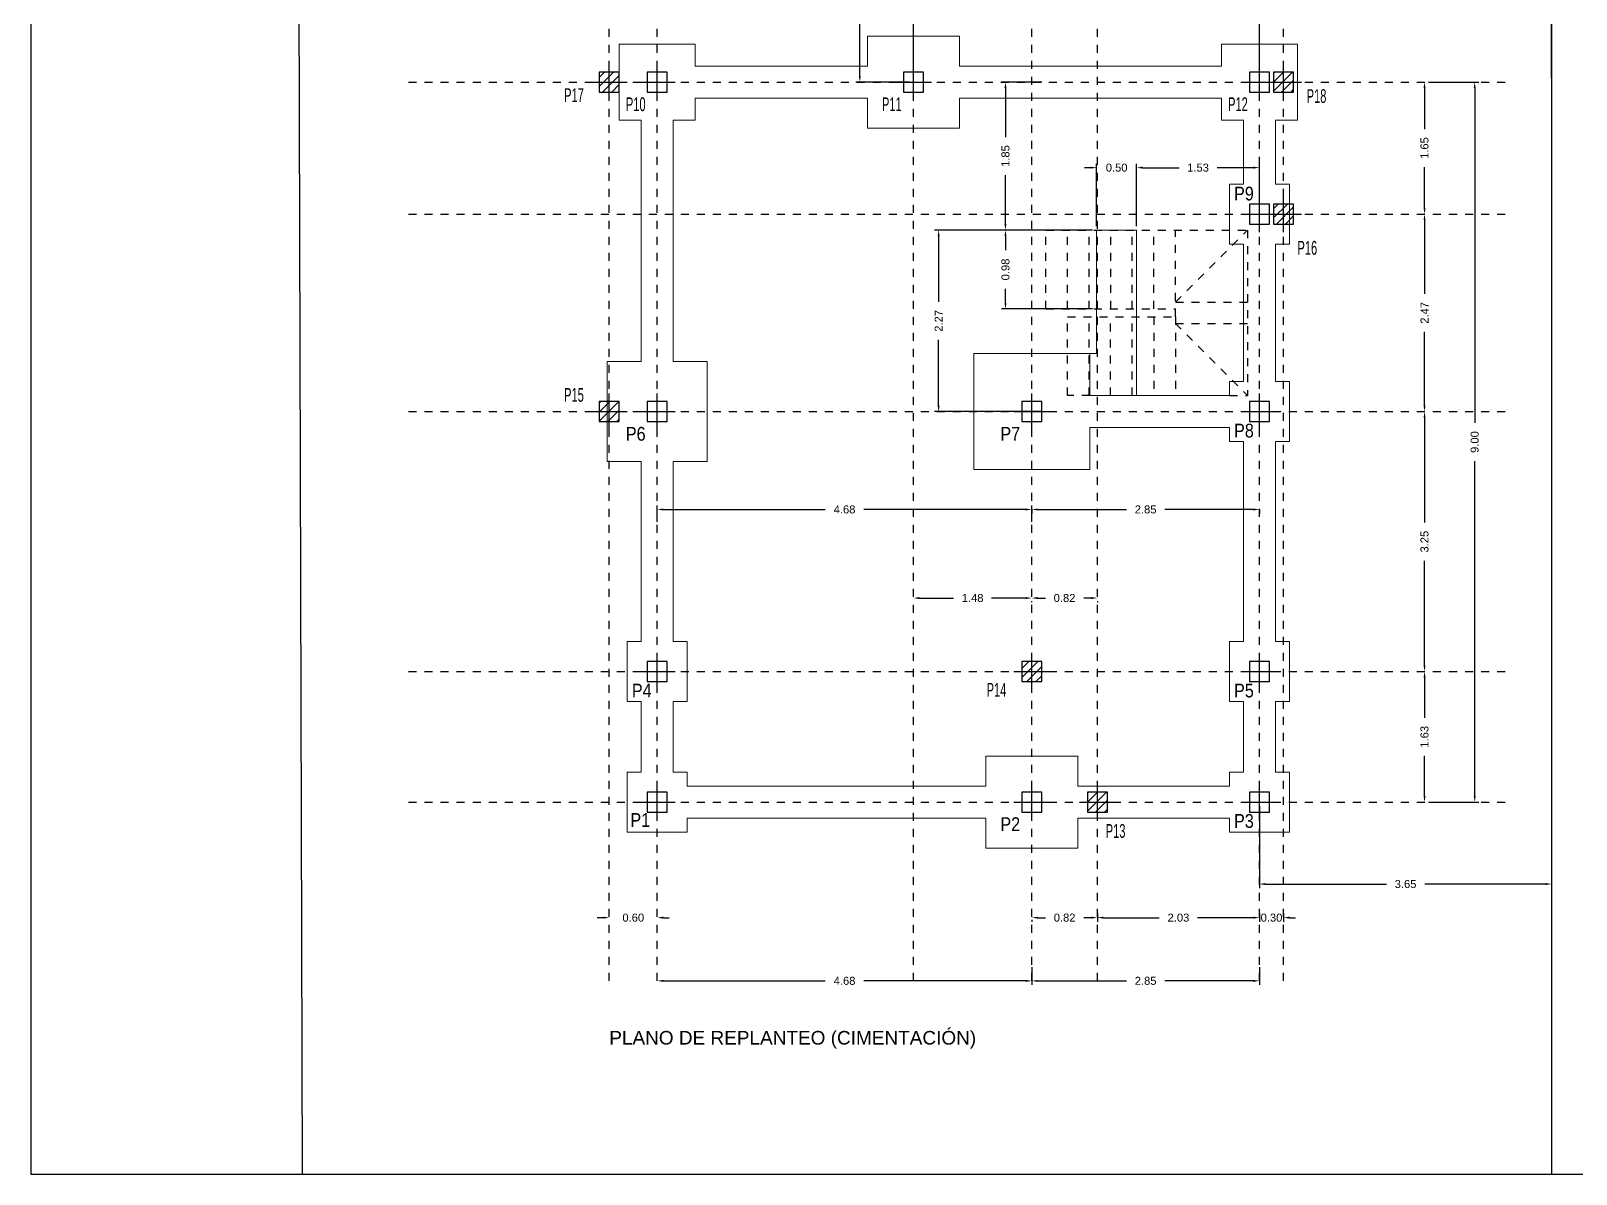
# Model space of a CAD drawing. Extents: x 2455 to 9764, y -806 to 181.
# Drawn here: x 4747.09 to 4766.4, y -500.15 to -485.86 of the extents above; entities that cross this region are included whole.
import ezdxf
from ezdxf.enums import TextEntityAlignment as Align

# ---------------------------------------------------------------- set-up
doc = ezdxf.new("R2010")
doc.units = 0
doc.header["$LTSCALE"] = 0.2
doc.header["$MEASUREMENT"] = 0
for name, pattern in [('CONTINUA', [0]), ('RAYITAS', [0.375, 0.25, -0.125]), ('TRAZO_Y_PUNTO', [1, 0.5, -0.25, 0, -0.25])]:
    doc.linetypes.add(name, pattern=pattern)
for name, color, linetype in [('01_borde', 4, 'CONTINUOUS'), ('01_cotas', 4, 'CONTINUOUS'), ('01_ejes', 10, 'CONTINUOUS'), ('01_textos', 7, 'CONTINUOUS'), ('02_ejes', 38, 'RAYITAS'), ('PILAR_EJES', 1, 'CONTINUOUS'), ('PILAR_HORMIGON', 2, 'CONTINUOUS'), ('PILAR_HORMIGON_APEADO', 4, 'CONTINUOUS'), ('PILAR_RAYA', 4, 'CONTINUOUS')]:
    doc.layers.add(name, color=color, linetype=linetype)
doc.layers.add('01_cartela', color=6, linetype='CONTINUOUS', plot=False)
doc.layers.add('VIG_CARAS', color=5, linetype='CONTINUOUS', lineweight=9)
doc.layers.add('ZAP_CONTORNO', color=6, linetype='CONTINUOUS', lineweight=9)
doc.styles.add('Estilo1', font='swissel.ttf')
doc.styles.add('NIEVES2', font='sanss___.ttf')
doc.styles.add('ROMANS', font='romans')
doc.dimstyles.new('DECIMAL-50', dxfattribs={"dimtxt": 0.08, "dimasz": 0.15, "dimexe": 0.05, "dimexo": 0.05, "dimgap": 0.09, "dimtad": 0, "dimzin": 0, "dimdsep": 46, "dimtxsty": 'ROMANS', "dimblk": 'DOTSMALL', "dimcen": 0.09, "dimclrt": 7, "dimadec": 0, "dimazin": 0, "dimtfac": 1.38, "dimtix": 1, "dimtofl": 0, "dimtmove": 2, "dimatfit": 3, "dimldrblk": 'OBLIQUE', "dimfxl": 1, "dimtolj": 1, "dimtzin": 0, "dimarcsym": 0})

# ---------------------------------------------------------------- blocks, each defined once
blk = doc.blocks.new('Ejes del pilar')
at = {"layer": 'PILAR_EJES'}
for p, q in [((0, -0.5), (0, 0.5)), ((-0.5, 0), (0.5, 0))]:
    blk.add_line(p, q, dxfattribs=at)
blk = doc.blocks.new('*D558')
at = {"layer": '01_cotas', "color": 0, "linetype": 'CONTINUA', "lineweight": -2, "transparency": 16777216}
for p, q in [((4758.064, -480.64), (4757.394, -480.64)), ((4758.064, -486.496), (4757.394, -486.496))]:
    blk.add_line(p, q, dxfattribs=at)
at = {"layer": '01_cotas', "color": 0, "lineweight": -2, "transparency": 16777216}
for p, q in [((4757.444, -480.715), (4757.444, -483.327)), ((4757.444, -486.421), (4757.444, -483.809))]:
    blk.add_line(p, q, dxfattribs=at)
at = {"layer": '01_cotas', "color": 0, "transparency": 16777216}
for points in [[(4757.432, -480.715), (4757.457, -480.715), (4757.444, -480.64)], [(4757.432, -486.421), (4757.457, -486.421), (4757.444, -486.496)]]:
    blk.add_solid(points, dxfattribs=at)
at = {"layer": '01_cotas', "color": 7, "transparency": 16777216, "insert": (4757.444, -483.568), "char_height": 0.1, "attachment_point": 5, "rotation": 90, "style": 'Estilo1'}
blk.add_mtext('\\A1;5.86', dxfattribs=at)
blk = doc.blocks.new('*D560')
at = {"layer": '01_cotas', "color": 0, "linetype": 'CONTINUA', "lineweight": -2, "transparency": 16777216}
for p, q in [((4762.439, -486.446), (4762.439, -483.485)), ((4766.089, -486.446), (4766.089, -483.485))]:
    blk.add_line(p, q, dxfattribs=at)
at = {"layer": '01_cotas', "color": 0, "lineweight": -2, "transparency": 16777216}
for p, q in [((4762.514, -483.535), (4764.024, -483.535)), ((4766.014, -483.535), (4764.504, -483.535))]:
    blk.add_line(p, q, dxfattribs=at)
at = {"layer": '01_cotas', "color": 0, "transparency": 16777216}
for points in [[(4762.514, -483.522), (4762.514, -483.547), (4762.439, -483.535)], [(4766.014, -483.522), (4766.014, -483.547), (4766.089, -483.535)]]:
    blk.add_solid(points, dxfattribs=at)
at = {"layer": '01_cotas', "color": 7, "transparency": 16777216, "insert": (4764.264, -483.535), "char_height": 0.1, "attachment_point": 5, "style": 'Estilo1'}
blk.add_mtext('\\A1;3.65', dxfattribs=at)
blk = doc.blocks.new('*D561')
at = {"layer": '01_cotas', "color": 0, "linetype": 'CONTINUA', "lineweight": -2, "transparency": 16777216}
for p, q in [((4762.439, -495.546), (4762.439, -496.572)), ((4766.089, -495.546), (4766.089, -496.572))]:
    blk.add_line(p, q, dxfattribs=at)
at = {"layer": '01_cotas', "color": 0, "lineweight": -2, "transparency": 16777216}
for p, q in [((4762.514, -496.522), (4764.024, -496.522)), ((4766.014, -496.522), (4764.504, -496.522))]:
    blk.add_line(p, q, dxfattribs=at)
at = {"layer": '01_cotas', "color": 0, "transparency": 16777216}
for points in [[(4762.514, -496.509), (4762.514, -496.534), (4762.439, -496.522)], [(4766.014, -496.509), (4766.014, -496.534), (4766.089, -496.522)]]:
    blk.add_solid(points, dxfattribs=at)
at = {"layer": '01_cotas', "color": 7, "transparency": 16777216, "insert": (4764.264, -496.522), "char_height": 0.1, "attachment_point": 5, "style": 'Estilo1'}
blk.add_mtext('\\A1;3.65', dxfattribs=at)
blk = doc.blocks.new('*D563')
at = {"layer": '01_cotas', "color": 0, "lineweight": -2, "transparency": 16777216}
for start, end in [(188.1647, 203.3777), (246.749, 261.962)]:
    blk.add_arc((4766.089, -480.622), 0.535, start, end, dxfattribs=at)
at = {"layer": '01_cotas', "color": 0, "transparency": 16777216}
for points in [[(4765.547, -480.699), (4765.572, -480.697), (4765.554, -480.623)], [(4766.015, -481.139), (4766.013, -481.164), (4766.089, -481.157)]]:
    blk.add_solid(points, dxfattribs=at)
at = {"layer": '01_cotas', "color": 7, "transparency": 16777216, "insert": (4765.711, -481.001), "char_height": 0.1, "attachment_point": 5, "rotation": 315.0634, "style": 'Estilo1'}
blk.add_mtext('\\A1;90°', dxfattribs=at)
blk = doc.blocks.new('1293663343-RAYADO P13')
at = {"layer": 'PILAR_RAYA'}
for p, q in [((-0.00125, -0.00114), (0.00114, 0.00125)), ((-0.00125, 0.00112), (-0.00112, 0.00125)), ((-0.00125, -0.00001), (0.00001, 0.00125)), ((-0.00023, -0.00125), (0.00125, 0.00023)), ((0.0009, -0.00125), (0.00125, -0.0009))]:
    blk.add_line(p, q, dxfattribs=at)
blk = doc.blocks.new('1293663343-RAYADO P14')
at = {"layer": 'PILAR_RAYA'}
for p, q in [((-0.00125, -0.00075), (0.00075, 0.00125)), ((-0.00125, 0.00038), (-0.00038, 0.00125)), ((-0.00062, -0.00125), (0.00125, 0.00062)), ((0.00051, -0.00125), (0.00125, -0.00051))]:
    blk.add_line(p, q, dxfattribs=at)
blk = doc.blocks.new('1293663343-RAYADO P15')
at = {"layer": 'PILAR_RAYA'}
for p, q in [((-0.00125, -0.0012), (0.0012, 0.00125)), ((-0.00125, 0.00107), (-0.00107, 0.00125)), ((-0.00125, -0.00007), (0.00007, 0.00125)), ((-0.00017, -0.00125), (0.00125, 0.00017)), ((0.00096, -0.00125), (0.00125, -0.00096))]:
    blk.add_line(p, q, dxfattribs=at)
blk = doc.blocks.new('1293663343-RAYADO P16')
at = {"layer": 'PILAR_RAYA'}
for p, q in [((-0.00125, -0.00048), (0.00048, 0.00125)), ((-0.00125, 0.00065), (-0.00065, 0.00125)), ((-0.00089, -0.00125), (0.00125, 0.00089)), ((0.00024, -0.00125), (0.00125, -0.00024))]:
    blk.add_line(p, q, dxfattribs=at)
blk = doc.blocks.new('1293663343-RAYADO P17')
at = {"layer": 'PILAR_RAYA'}
for p, q in [((-0.00125, -0.00054), (0.00054, 0.00125)), ((-0.00125, 0.00059), (-0.00059, 0.00125)), ((-0.00083, -0.00125), (0.00125, 0.00083)), ((0.0003, -0.00125), (0.00125, -0.0003))]:
    blk.add_line(p, q, dxfattribs=at)
blk = doc.blocks.new('1293663343-RAYADO P18')
at = {"layer": 'PILAR_RAYA'}
for p, q in [((-0.00125, -0.00114), (0.00114, 0.00125)), ((-0.00125, 0.00112), (-0.00112, 0.00125)), ((-0.00125, -0.00001), (0.00001, 0.00125)), ((-0.00023, -0.00125), (0.00125, 0.00023)), ((0.0009, -0.00125), (0.00125, -0.0009))]:
    blk.add_line(p, q, dxfattribs=at)
blk = doc.blocks.new('*D843')
at = {"layer": '01_cotas', "color": 0, "linetype": 'CONTINUA', "lineweight": -2, "transparency": 16777216}
for p, q in [((4754.914, -491.994), (4754.914, -491.789)), ((4759.594, -491.994), (4759.594, -491.789))]:
    blk.add_line(p, q, dxfattribs=at)
at = {"layer": '01_cotas', "color": 0, "lineweight": -2, "transparency": 16777216}
for p, q in [((4754.989, -491.839), (4757.013, -491.839)), ((4759.519, -491.839), (4757.495, -491.839))]:
    blk.add_line(p, q, dxfattribs=at)
at = {"layer": '01_cotas', "color": 0, "transparency": 16777216}
for points in [[(4754.989, -491.827), (4754.989, -491.852), (4754.914, -491.839)], [(4759.519, -491.827), (4759.519, -491.852), (4759.594, -491.839)]]:
    blk.add_solid(points, dxfattribs=at)
at = {"layer": '01_cotas', "color": 7, "transparency": 16777216, "insert": (4757.254, -491.839), "char_height": 0.1, "attachment_point": 5, "style": 'Estilo1'}
blk.add_mtext('\\A1;4.68', dxfattribs=at)
blk = doc.blocks.new('*D844')
at = {"layer": '01_cotas', "color": 0, "linetype": 'CONTINUA', "lineweight": -2, "transparency": 16777216}
for p, q in [((4759.594, -491.839), (4759.594, -491.889)), ((4762.439, -491.839), (4762.439, -491.889))]:
    blk.add_line(p, q, dxfattribs=at)
at = {"layer": '01_cotas', "color": 0, "lineweight": -2, "transparency": 16777216}
for p, q in [((4759.669, -491.839), (4760.776, -491.839)), ((4762.364, -491.839), (4761.256, -491.839))]:
    blk.add_line(p, q, dxfattribs=at)
at = {"layer": '01_cotas', "color": 0, "transparency": 16777216}
for points in [[(4759.669, -491.827), (4759.669, -491.852), (4759.594, -491.839)], [(4762.364, -491.827), (4762.364, -491.852), (4762.439, -491.839)]]:
    blk.add_solid(points, dxfattribs=at)
at = {"layer": '01_cotas', "color": 7, "transparency": 16777216, "insert": (4761.016, -491.839), "char_height": 0.1, "attachment_point": 5, "style": 'Estilo1'}
blk.add_mtext('\\A1;2.85', dxfattribs=at)
blk = doc.blocks.new('*D847')
at = {"layer": '01_cotas', "color": 0, "lineweight": -2, "transparency": 16777216}
for p, q in [((4754.989, -497.732), (4757.013, -497.732)), ((4759.519, -497.732), (4757.495, -497.732))]:
    blk.add_line(p, q, dxfattribs=at)
at = {"layer": '01_cotas', "color": 0, "transparency": 16777216}
for points in [[(4754.989, -497.72), (4754.989, -497.745), (4754.914, -497.732)], [(4759.519, -497.72), (4759.519, -497.745), (4759.594, -497.732)]]:
    blk.add_solid(points, dxfattribs=at)
at = {"layer": '01_cotas', "color": 7, "transparency": 16777216, "insert": (4757.254, -497.732), "char_height": 0.1, "attachment_point": 5, "style": 'Estilo1'}
blk.add_mtext('\\A1;4.68', dxfattribs=at)
blk = doc.blocks.new('*D848')
at = {"layer": '01_cotas', "color": 0, "linetype": 'CONTINUA', "lineweight": -2, "transparency": 16777216}
for p, q in [((4759.594, -497.56), (4759.594, -497.782)), ((4762.439, -497.56), (4762.439, -497.782))]:
    blk.add_line(p, q, dxfattribs=at)
at = {"layer": '01_cotas', "color": 0, "lineweight": -2, "transparency": 16777216}
for p, q in [((4759.669, -497.732), (4760.776, -497.732)), ((4762.364, -497.732), (4761.256, -497.732))]:
    blk.add_line(p, q, dxfattribs=at)
at = {"layer": '01_cotas', "color": 0, "transparency": 16777216}
for points in [[(4759.669, -497.72), (4759.669, -497.745), (4759.594, -497.732)], [(4762.364, -497.72), (4762.364, -497.745), (4762.439, -497.732)]]:
    blk.add_solid(points, dxfattribs=at)
at = {"layer": '01_cotas', "color": 7, "transparency": 16777216, "insert": (4761.016, -497.732), "char_height": 0.1, "attachment_point": 5, "style": 'Estilo1'}
blk.add_mtext('\\A1;2.85', dxfattribs=at)
blk = doc.blocks.new('*D849')
at = {"layer": '01_cotas', "color": 0, "lineweight": -2, "transparency": 16777216}
for p, q in [((4754.239, -496.942), (4754.164, -496.942)), ((4754.989, -496.942), (4755.064, -496.942))]:
    blk.add_line(p, q, dxfattribs=at)
at = {"layer": '01_cotas', "color": 0, "transparency": 16777216}
for points in [[(4754.239, -496.929), (4754.239, -496.954), (4754.314, -496.942)], [(4754.989, -496.929), (4754.989, -496.954), (4754.914, -496.942)]]:
    blk.add_solid(points, dxfattribs=at)
at = {"layer": '01_cotas', "color": 7, "transparency": 16777216, "insert": (4754.614, -496.942), "char_height": 0.1, "attachment_point": 5, "style": 'Estilo1'}
blk.add_mtext('\\A1;0.60', dxfattribs=at)
blk = doc.blocks.new('*D850')
at = {"layer": '01_cotas', "color": 0, "lineweight": -2, "transparency": 16777216}
for p, q in [((4764.501, -486.571), (4764.501, -487.085)), ((4764.501, -488.071), (4764.501, -487.558))]:
    blk.add_line(p, q, dxfattribs=at)
at = {"layer": '01_cotas', "color": 0, "transparency": 16777216}
for points in [[(4764.489, -486.571), (4764.514, -486.571), (4764.501, -486.496)], [(4764.489, -488.071), (4764.514, -488.071), (4764.501, -488.146)]]:
    blk.add_solid(points, dxfattribs=at)
at = {"layer": '01_cotas', "color": 7, "transparency": 16777216, "insert": (4764.501, -487.321), "char_height": 0.1, "attachment_point": 5, "rotation": 90, "style": 'Estilo1'}
blk.add_mtext('\\A1;1.65', dxfattribs=at)
blk = doc.blocks.new('*D851')
at = {"layer": '01_cotas', "color": 0, "lineweight": -2, "transparency": 16777216}
for p, q in [((4764.501, -488.221), (4764.501, -489.143)), ((4764.501, -490.541), (4764.501, -489.62))]:
    blk.add_line(p, q, dxfattribs=at)
at = {"layer": '01_cotas', "color": 0, "transparency": 16777216}
for points in [[(4764.489, -488.221), (4764.514, -488.221), (4764.501, -488.146)], [(4764.489, -490.541), (4764.514, -490.541), (4764.501, -490.616)]]:
    blk.add_solid(points, dxfattribs=at)
at = {"layer": '01_cotas', "color": 7, "transparency": 16777216, "insert": (4764.501, -489.381), "char_height": 0.1, "attachment_point": 5, "rotation": 90, "style": 'Estilo1'}
blk.add_mtext('\\A1;2.47', dxfattribs=at)
blk = doc.blocks.new('*D852')
at = {"layer": '01_cotas', "color": 0, "lineweight": -2, "transparency": 16777216}
for p, q in [((4764.501, -490.691), (4764.501, -492.001)), ((4764.501, -493.791), (4764.501, -492.481))]:
    blk.add_line(p, q, dxfattribs=at)
at = {"layer": '01_cotas', "color": 0, "transparency": 16777216}
for points in [[(4764.489, -490.691), (4764.514, -490.691), (4764.501, -490.616)], [(4764.489, -493.791), (4764.514, -493.791), (4764.501, -493.866)]]:
    blk.add_solid(points, dxfattribs=at)
at = {"layer": '01_cotas', "color": 7, "transparency": 16777216, "insert": (4764.501, -492.241), "char_height": 0.1, "attachment_point": 5, "rotation": 90, "style": 'Estilo1'}
blk.add_mtext('\\A1;3.25', dxfattribs=at)
blk = doc.blocks.new('*D853')
at = {"layer": '01_cotas', "color": 0, "lineweight": -2, "transparency": 16777216}
for p, q in [((4764.501, -493.941), (4764.501, -494.445)), ((4764.501, -495.421), (4764.501, -494.917))]:
    blk.add_line(p, q, dxfattribs=at)
at = {"layer": '01_cotas', "color": 0, "transparency": 16777216}
for points in [[(4764.489, -493.941), (4764.514, -493.941), (4764.501, -493.866)], [(4764.489, -495.421), (4764.514, -495.421), (4764.501, -495.496)]]:
    blk.add_solid(points, dxfattribs=at)
at = {"layer": '01_cotas', "color": 7, "transparency": 16777216, "insert": (4764.501, -494.681), "char_height": 0.1, "attachment_point": 5, "rotation": 90, "style": 'Estilo1'}
blk.add_mtext('\\A1;1.63', dxfattribs=at)
blk = doc.blocks.new('*D854')
at = {"layer": '01_cotas', "color": 0, "linetype": 'CONTINUA', "lineweight": -2, "transparency": 16777216}
for p, q in [((4764.551, -486.496), (4765.178, -486.496)), ((4764.551, -495.496), (4765.178, -495.496))]:
    blk.add_line(p, q, dxfattribs=at)
at = {"layer": '01_cotas', "color": 0, "lineweight": -2, "transparency": 16777216}
for p, q in [((4765.128, -486.571), (4765.128, -490.755)), ((4765.128, -495.421), (4765.128, -491.237))]:
    blk.add_line(p, q, dxfattribs=at)
at = {"layer": '01_cotas', "color": 0, "transparency": 16777216}
for points in [[(4765.116, -486.571), (4765.141, -486.571), (4765.128, -486.496)], [(4765.116, -495.421), (4765.141, -495.421), (4765.128, -495.496)]]:
    blk.add_solid(points, dxfattribs=at)
at = {"layer": '01_cotas', "color": 7, "transparency": 16777216, "insert": (4765.128, -490.996), "char_height": 0.1, "attachment_point": 5, "rotation": 90, "style": 'Estilo1'}
blk.add_mtext('\\A1;9.00', dxfattribs=at)
blk = doc.blocks.new('*D856')
at = {"layer": '01_cotas', "color": 0, "lineweight": -2, "transparency": 16777216}
for p, q in [((4758.189, -492.946), (4758.617, -492.946)), ((4759.519, -492.946), (4759.09, -492.946))]:
    blk.add_line(p, q, dxfattribs=at)
at = {"layer": '01_cotas', "color": 0, "transparency": 16777216}
for points in [[(4758.189, -492.934), (4758.189, -492.959), (4758.114, -492.946)], [(4759.519, -492.934), (4759.519, -492.959), (4759.594, -492.946)]]:
    blk.add_solid(points, dxfattribs=at)
at = {"layer": '01_cotas', "color": 7, "transparency": 16777216, "insert": (4758.854, -492.946), "char_height": 0.1, "attachment_point": 5, "style": 'Estilo1'}
blk.add_mtext('\\A1;1.48', dxfattribs=at)
blk = doc.blocks.new('*D857')
at = {"layer": '01_cotas', "color": 0, "linetype": 'CONTINUA', "lineweight": -2, "transparency": 16777216}
for p, q in [((4759.592, -492.987), (4759.592, -492.996)), ((4760.414, -492.987), (4760.414, -492.996))]:
    blk.add_line(p, q, dxfattribs=at)
at = {"layer": '01_cotas', "color": 0, "lineweight": -2, "transparency": 16777216}
for p, q in [((4759.667, -492.946), (4759.764, -492.946)), ((4760.339, -492.946), (4760.242, -492.946))]:
    blk.add_line(p, q, dxfattribs=at)
at = {"layer": '01_cotas', "color": 0, "transparency": 16777216}
for points in [[(4759.667, -492.934), (4759.667, -492.959), (4759.592, -492.946)], [(4760.339, -492.934), (4760.339, -492.959), (4760.414, -492.946)]]:
    blk.add_solid(points, dxfattribs=at)
at = {"layer": '01_cotas', "color": 7, "transparency": 16777216, "insert": (4760.003, -492.946), "char_height": 0.1, "attachment_point": 5, "style": 'Estilo1'}
blk.add_mtext('\\A1;0.82', dxfattribs=at)
blk = doc.blocks.new('*D866')
at = {"layer": '01_cotas', "color": 0, "linetype": 'CONTINUA', "lineweight": -2, "transparency": 16777216}
for p, q in [((4759.594, -496.97), (4759.594, -496.992)), ((4760.414, -496.97), (4760.414, -496.992))]:
    blk.add_line(p, q, dxfattribs=at)
at = {"layer": '01_cotas', "color": 0, "lineweight": -2, "transparency": 16777216}
for p, q in [((4759.669, -496.942), (4759.765, -496.942)), ((4760.339, -496.942), (4760.243, -496.942))]:
    blk.add_line(p, q, dxfattribs=at)
at = {"layer": '01_cotas', "color": 0, "transparency": 16777216}
for points in [[(4759.669, -496.929), (4759.669, -496.954), (4759.594, -496.942)], [(4760.339, -496.929), (4760.339, -496.954), (4760.414, -496.942)]]:
    blk.add_solid(points, dxfattribs=at)
at = {"layer": '01_cotas', "color": 7, "transparency": 16777216, "insert": (4760.004, -496.942), "char_height": 0.1, "attachment_point": 5, "style": 'Estilo1'}
blk.add_mtext('\\A1;0.82', dxfattribs=at)
blk = doc.blocks.new('*D867')
at = {"layer": '01_cotas', "color": 0, "linetype": 'CONTINUA', "lineweight": -2, "transparency": 16777216}
for p, q in [((4760.414, -496.885), (4760.414, -496.992)), ((4762.439, -496.885), (4762.439, -496.992))]:
    blk.add_line(p, q, dxfattribs=at)
at = {"layer": '01_cotas', "color": 0, "lineweight": -2, "transparency": 16777216}
for p, q in [((4760.489, -496.942), (4761.186, -496.942)), ((4762.364, -496.942), (4761.666, -496.942))]:
    blk.add_line(p, q, dxfattribs=at)
at = {"layer": '01_cotas', "color": 0, "transparency": 16777216}
for points in [[(4760.489, -496.929), (4760.489, -496.954), (4760.414, -496.942)], [(4762.364, -496.929), (4762.364, -496.954), (4762.439, -496.942)]]:
    blk.add_solid(points, dxfattribs=at)
at = {"layer": '01_cotas', "color": 7, "transparency": 16777216, "insert": (4761.426, -496.942), "char_height": 0.1, "attachment_point": 5, "style": 'Estilo1'}
blk.add_mtext('\\A1;2.03', dxfattribs=at)
blk = doc.blocks.new('*D868')
at = {"layer": '01_cotas', "color": 0, "lineweight": -2, "transparency": 16777216}
for p, q in [((4762.364, -496.942), (4762.289, -496.942)), ((4762.814, -496.942), (4762.889, -496.942))]:
    blk.add_line(p, q, dxfattribs=at)
at = {"layer": '01_cotas', "color": 0, "linetype": 'CONTINUA', "lineweight": -2, "transparency": 16777216}
for p, q in [((4762.439, -496.885), (4762.439, -496.992)), ((4762.739, -496.885), (4762.739, -496.992))]:
    blk.add_line(p, q, dxfattribs=at)
at = {"layer": '01_cotas', "color": 0, "transparency": 16777216}
for points in [[(4762.364, -496.929), (4762.364, -496.954), (4762.439, -496.942)], [(4762.814, -496.929), (4762.814, -496.954), (4762.739, -496.942)]]:
    blk.add_solid(points, dxfattribs=at)
at = {"layer": '01_cotas', "color": 7, "transparency": 16777216, "insert": (4762.589, -496.942), "char_height": 0.1, "attachment_point": 5, "style": 'Estilo1'}
blk.add_mtext('\\A1;0.30', dxfattribs=at)
blk = doc.blocks.new('*D874')
at = {"layer": '01_cotas', "color": 0, "linetype": 'CONTINUA', "lineweight": -2, "transparency": 16777216}
for p, q in [((4760.354, -488.346), (4759.215, -488.346)), ((4760.354, -489.331), (4759.215, -489.331))]:
    blk.add_line(p, q, dxfattribs=at)
at = {"layer": '01_cotas', "color": 0, "lineweight": -2, "transparency": 16777216}
for p, q in [((4759.265, -488.421), (4759.265, -488.599)), ((4759.265, -489.256), (4759.265, -489.079))]:
    blk.add_line(p, q, dxfattribs=at)
at = {"layer": '01_cotas', "color": 0, "transparency": 16777216}
for points in [[(4759.252, -488.421), (4759.277, -488.421), (4759.265, -488.346)], [(4759.252, -489.256), (4759.277, -489.256), (4759.265, -489.331)]]:
    blk.add_solid(points, dxfattribs=at)
at = {"layer": '01_cotas', "color": 7, "transparency": 16777216, "insert": (4759.265, -488.839), "char_height": 0.1, "attachment_point": 5, "rotation": 90, "style": 'Estilo1'}
blk.add_mtext('\\A1;0.98', dxfattribs=at)
blk = doc.blocks.new('*D875')
at = {"layer": '01_cotas', "color": 0, "linetype": 'CONTINUA', "lineweight": -2, "transparency": 16777216}
for p, q in [((4759.719, -486.496), (4759.215, -486.496)), ((4759.719, -488.346), (4759.215, -488.346))]:
    blk.add_line(p, q, dxfattribs=at)
at = {"layer": '01_cotas', "color": 0, "lineweight": -2, "transparency": 16777216}
for p, q in [((4759.265, -486.571), (4759.265, -487.185)), ((4759.265, -488.271), (4759.265, -487.658))]:
    blk.add_line(p, q, dxfattribs=at)
at = {"layer": '01_cotas', "color": 0, "transparency": 16777216}
for points in [[(4759.252, -486.571), (4759.277, -486.571), (4759.265, -486.496)], [(4759.252, -488.271), (4759.277, -488.271), (4759.265, -488.346)]]:
    blk.add_solid(points, dxfattribs=at)
at = {"layer": '01_cotas', "color": 7, "transparency": 16777216, "insert": (4759.265, -487.421), "char_height": 0.1, "attachment_point": 5, "rotation": 90, "style": 'Estilo1'}
blk.add_mtext('\\A1;1.85', dxfattribs=at)
blk = doc.blocks.new('*D873')
at = {"layer": '01_cotas', "color": 0, "linetype": 'CONTINUA', "lineweight": -2, "transparency": 16777216}
for p, q in [((4759.719, -488.346), (4758.38, -488.346)), ((4759.719, -490.616), (4758.38, -490.616))]:
    blk.add_line(p, q, dxfattribs=at)
at = {"layer": '01_cotas', "color": 0, "lineweight": -2, "transparency": 16777216}
for p, q in [((4758.43, -488.421), (4758.43, -489.243)), ((4758.43, -490.541), (4758.43, -489.72))]:
    blk.add_line(p, q, dxfattribs=at)
at = {"layer": '01_cotas', "color": 0, "transparency": 16777216}
for points in [[(4758.417, -488.421), (4758.442, -488.421), (4758.43, -488.346)], [(4758.417, -490.541), (4758.442, -490.541), (4758.43, -490.616)]]:
    blk.add_solid(points, dxfattribs=at)
at = {"layer": '01_cotas', "color": 7, "transparency": 16777216, "insert": (4758.43, -489.481), "char_height": 0.1, "attachment_point": 5, "rotation": 90, "style": 'Estilo1'}
blk.add_mtext('\\A1;2.27', dxfattribs=at)
blk = doc.blocks.new('*D876')
at = {"layer": '01_cotas', "color": 0, "linetype": 'CONTINUA', "lineweight": -2, "transparency": 16777216}
for p, q in [((4760.404, -488.296), (4760.404, -487.516)), ((4760.904, -488.296), (4760.904, -487.516))]:
    blk.add_line(p, q, dxfattribs=at)
at = {"layer": '01_cotas', "color": 0, "lineweight": -2, "transparency": 16777216}
for p, q in [((4760.329, -487.566), (4760.254, -487.566)), ((4760.979, -487.566), (4761.054, -487.566))]:
    blk.add_line(p, q, dxfattribs=at)
at = {"layer": '01_cotas', "color": 0, "transparency": 16777216}
for points in [[(4760.329, -487.553), (4760.329, -487.578), (4760.404, -487.566)], [(4760.979, -487.553), (4760.979, -487.578), (4760.904, -487.566)]]:
    blk.add_solid(points, dxfattribs=at)
at = {"layer": '01_cotas', "color": 7, "transparency": 16777216, "insert": (4760.654, -487.566), "char_height": 0.1, "attachment_point": 5, "style": 'Estilo1'}
blk.add_mtext('\\A1;0.50', dxfattribs=at)
blk = doc.blocks.new('*D877')
at = {"layer": '01_cotas', "color": 0, "linetype": 'CONTINUA', "lineweight": -2, "transparency": 16777216}
for p, q in [((4760.904, -488.296), (4760.904, -487.516)), ((4762.439, -488.296), (4762.439, -487.516))]:
    blk.add_line(p, q, dxfattribs=at)
at = {"layer": '01_cotas', "color": 0, "lineweight": -2, "transparency": 16777216}
for p, q in [((4760.979, -487.566), (4761.435, -487.566)), ((4762.364, -487.566), (4761.908, -487.566))]:
    blk.add_line(p, q, dxfattribs=at)
at = {"layer": '01_cotas', "color": 0, "transparency": 16777216}
for points in [[(4760.979, -487.553), (4760.979, -487.578), (4760.904, -487.566)], [(4762.364, -487.553), (4762.364, -487.578), (4762.439, -487.566)]]:
    blk.add_solid(points, dxfattribs=at)
at = {"layer": '01_cotas', "color": 7, "transparency": 16777216, "insert": (4761.671, -487.566), "char_height": 0.1, "attachment_point": 5, "style": 'Estilo1'}
blk.add_mtext('\\A1;1.53', dxfattribs=at)

msp = doc.modelspace()

# ---------------------------------------------------------------- linework, layer by layer
at = {"layer": '01_cartela', "color": 3}
msp.add_lwpolyline([(4747.087, -478.613), (4747.087, -500.148), (4777.725, -500.148), (4777.725, -478.613)], close=True, dxfattribs=at)
at = {"layer": '01_ejes', "color": 10, "ltscale": 0.25}
for p, q in [((4750.421, -480.657), (4750.476, -500.148)), ((4758.114, -486.496, 0), (4758.114, -480.64)), ((4766.089, -480.622), (4766.089, -500.148))]:
    msp.add_line(p, q, dxfattribs=at)
at = {"layer": '02_ejes', "color": 120, "linetype": 'TRAZO_Y_PUNTO', "ltscale": 0.5}
for p, q in [((4754.314, -497.732, 0), (4754.314, -484.546, 0)), ((4754.914, -497.732, 0), (4754.914, -484.546, 0)), ((4759.594, -497.732, 0), (4759.594, -484.546, 0)), ((4760.414, -497.732, 0), (4760.414, -484.546, 0)), ((4762.439, -497.732, 0), (4762.439, -484.546, 0)), ((4762.439, -497.732, 0), (4762.439, -484.546, 0)), ((4762.739, -497.732, 0), (4762.739, -484.546, 0)), ((4751.807, -486.496, 0), (4765.599, -486.496, 0)), ((4758.114, -497.732, 0), (4758.114, -486.496, 0)), ((4751.807, -488.146, 0), (4765.599, -488.146, 0)), ((4751.807, -490.616, 0), (4765.599, -490.616, 0)), ((4751.807, -493.866, 0), (4765.599, -493.866, 0)), ((4751.807, -495.496, 0), (4765.599, -495.496, 0))]:
    msp.add_line(p, q, dxfattribs=at)
at = {"layer": '02_ejes', "color": 2, "linetype": 'RAYITAS', "ltscale": 0.75}
for p, q in [((4759.769, -488.346, 0), (4762.289, -488.346, 0)), ((4759.769, -489.331, 0), (4759.769, -488.346, 0)), ((4760.039, -489.331, 0), (4760.039, -488.346, 0)), ((4760.31, -489.331, 0), (4760.31, -488.346, 0)), ((4760.58, -489.331, 0), (4760.58, -488.346, 0)), ((4760.85, -489.331, 0), (4760.85, -488.346, 0)), ((4761.119, -489.331, 0), (4761.119, -488.346, 0)), ((4761.389, -489.431, 0), (4761.389, -488.346, 0)), ((4761.389, -489.246, 0), (4762.289, -488.346, 0)), ((4762.289, -488.346, 0), (4762.289, -490.416, 0)), ((4761.389, -489.246, 0), (4762.289, -489.246, 0)), ((4759.769, -489.331, 0), (4761.389, -489.331, 0)), ((4760.039, -490.416, 0), (4760.039, -489.431, 0)), ((4760.039, -489.431, 0), (4761.389, -489.431, 0)), ((4760.309, -490.416, 0), (4760.309, -489.431, 0)), ((4760.579, -490.416, 0), (4760.579, -489.431, 0)), ((4760.849, -490.416, 0), (4760.849, -489.431, 0)), ((4761.119, -489.431, 0), (4761.119, -490.416, 0)), ((4761.389, -489.431, 0), (4761.389, -490.416, 0)), ((4761.389, -489.516, 0), (4762.289, -489.516, 0)), ((4761.389, -489.516, 0), (4762.289, -490.416, 0)), ((4760.319, -490.416, 0), (4760.039, -490.416, 0)), ((4762.064, -490.416, 0), (4762.289, -490.416, 0))]:
    msp.add_line(p, q, dxfattribs=at)
at = {"layer": 'PILAR_HORMIGON'}
for points in [[(4754.789, -486.621), (4755.039, -486.621), (4755.039, -486.371), (4754.789, -486.371), (4754.789, -486.621)], [(4757.989, -486.621), (4758.239, -486.621), (4758.239, -486.371), (4757.989, -486.371), (4757.989, -486.621)], [(4762.314, -486.621), (4762.564, -486.621), (4762.564, -486.371), (4762.314, -486.371), (4762.314, -486.621)], [(4762.314, -488.271), (4762.564, -488.271), (4762.564, -488.021), (4762.314, -488.021), (4762.314, -488.271)], [(4754.789, -490.741), (4755.039, -490.741), (4755.039, -490.491), (4754.789, -490.491), (4754.789, -490.741)], [(4759.469, -490.741), (4759.719, -490.741), (4759.719, -490.491), (4759.469, -490.491), (4759.469, -490.741)], [(4762.314, -490.741), (4762.564, -490.741), (4762.564, -490.491), (4762.314, -490.491), (4762.314, -490.741)], [(4754.789, -493.991), (4755.039, -493.991), (4755.039, -493.741), (4754.789, -493.741), (4754.789, -493.991)], [(4762.314, -493.991), (4762.564, -493.991), (4762.564, -493.741), (4762.314, -493.741), (4762.314, -493.991)], [(4754.789, -495.621), (4755.039, -495.621), (4755.039, -495.371), (4754.789, -495.371), (4754.789, -495.621)], [(4759.469, -495.621), (4759.719, -495.621), (4759.719, -495.371), (4759.469, -495.371), (4759.469, -495.621)], [(4762.314, -495.621), (4762.564, -495.621), (4762.564, -495.371), (4762.314, -495.371), (4762.314, -495.621)]]:
    msp.add_lwpolyline(points, close=True, dxfattribs=at)
at = {"layer": 'PILAR_HORMIGON_APEADO'}
for points in [[(4754.189, -486.621), (4754.439, -486.621), (4754.439, -486.371), (4754.189, -486.371), (4754.189, -486.621)], [(4762.614, -486.621), (4762.864, -486.621), (4762.864, -486.371), (4762.614, -486.371), (4762.614, -486.621)], [(4762.614, -488.271), (4762.864, -488.271), (4762.864, -488.021), (4762.614, -488.021), (4762.614, -488.271)], [(4754.189, -490.741), (4754.439, -490.741), (4754.439, -490.491), (4754.189, -490.491), (4754.189, -490.741)], [(4759.469, -493.991), (4759.719, -493.991), (4759.719, -493.741), (4759.469, -493.741), (4759.469, -493.991)], [(4760.289, -495.621), (4760.539, -495.621), (4760.539, -495.371), (4760.289, -495.371), (4760.289, -495.621)]]:
    msp.add_lwpolyline(points, close=True, dxfattribs=at)
at = {"layer": 'VIG_CARAS'}
for p, q in [((4755.389, -486.296, 0), (4757.539, -486.296, 0)), ((4758.689, -486.296, 0), (4761.964, -486.296, 0)), ((4755.389, -486.696, 0), (4757.539, -486.696, 0)), ((4758.689, -486.696, 0), (4761.964, -486.696, 0)), ((4754.714, -489.991, 0), (4754.714, -486.971, 0)), ((4755.114, -489.991, 0), (4755.114, -486.971, 0)), ((4762.239, -487.771, 0), (4762.239, -486.971, 0)), ((4762.639, -487.771, 0), (4762.639, -486.971, 0)), ((4762.239, -490.241, 0), (4762.239, -488.521, 0)), ((4762.639, -490.241, 0), (4762.639, -488.521, 0)), ((4760.319, -489.891, 0), (4760.404, -489.891, 0)), ((4760.319, -490.416, 0), (4762.064, -490.416, 0)), ((4760.319, -490.816, 0), (4762.064, -490.816, 0)), ((4762.239, -493.491, 0), (4762.239, -490.991, 0)), ((4762.639, -493.491, 0), (4762.639, -490.991, 0)), ((4754.714, -493.491, 0), (4754.714, -491.241, 0)), ((4755.114, -493.491, 0), (4755.114, -491.241, 0)), ((4754.714, -495.121, 0), (4754.714, -494.241, 0)), ((4755.114, -495.121, 0), (4755.114, -494.241, 0)), ((4762.239, -495.121, 0), (4762.239, -494.241, 0)), ((4762.639, -495.121, 0), (4762.639, -494.241, 0)), ((4755.289, -495.296, 0), (4759.019, -495.296, 0)), ((4760.169, -495.296, 0), (4762.064, -495.296, 0)), ((4755.289, -495.696, 0), (4759.019, -495.696, 0)), ((4760.169, -495.696, 0), (4762.064, -495.696, 0))]:
    msp.add_line(p, q, dxfattribs=at)
at = {"layer": 'VIG_CARAS', "elevation": 0}
msp.add_lwpolyline([(4760.404, -489.891), (4760.404, -488.346), (4760.904, -488.346), (4760.904, -490.416), (4760.469, -490.416)], dxfattribs=at)
at = {"layer": 'ZAP_CONTORNO', "color": 7}
for p, q in [((4757.539, -486.696, 0), (4757.539, -487.071, 0)), ((4761.964, -486.696, 0), (4761.964, -486.971, 0)), ((4754.439, -486.971, 0), (4754.714, -486.971, 0)), ((4761.964, -486.971, 0), (4762.239, -486.971, 0)), ((4762.064, -488.521, 0), (4762.239, -488.521, 0)), ((4762.064, -490.816, 0), (4762.064, -490.991, 0)), ((4762.064, -490.991, 0), (4762.239, -490.991, 0)), ((4754.289, -491.241, 0), (4754.714, -491.241, 0)), ((4754.539, -494.241, 0), (4754.714, -494.241, 0)), ((4762.064, -494.241, 0), (4762.239, -494.241, 0)), ((4759.019, -495.696, 0), (4759.019, -496.071, 0)), ((4762.064, -495.696, 0), (4762.064, -495.871, 0))]:
    msp.add_line(p, q, dxfattribs=at)
for points in [[(4758.689, -486.296), (4758.689, -485.921), (4757.539, -485.921), (4757.539, -486.296)], [(4755.389, -486.296), (4755.389, -486.021), (4754.439, -486.021), (4754.439, -486.971)], [(4762.639, -486.971), (4762.914, -486.971), (4762.914, -486.021), (4761.964, -486.021), (4761.964, -486.296)], [(4755.114, -486.971), (4755.389, -486.971), (4755.389, -486.696)], [(4757.539, -487.071), (4758.689, -487.071), (4758.689, -486.696)], [(4762.239, -487.771), (4762.064, -487.771), (4762.064, -488.521)], [(4762.639, -488.521), (4762.814, -488.521), (4762.814, -487.771), (4762.639, -487.771)], [(4754.714, -489.991), (4754.289, -489.991), (4754.289, -491.241)], [(4755.114, -491.241), (4755.539, -491.241), (4755.539, -489.991), (4755.114, -489.991)], [(4760.319, -490.416), (4760.319, -489.891), (4758.869, -489.891), (4758.869, -491.341)], [(4762.239, -490.241), (4762.064, -490.241), (4762.064, -490.416)], [(4762.639, -490.991), (4762.814, -490.991), (4762.814, -490.241), (4762.639, -490.241)], [(4758.869, -491.341), (4760.319, -491.341), (4760.319, -490.816)], [(4754.714, -493.491), (4754.539, -493.491), (4754.539, -494.241)], [(4755.114, -494.241), (4755.289, -494.241), (4755.289, -493.491), (4755.114, -493.491)], [(4762.239, -493.491), (4762.064, -493.491), (4762.064, -494.241)], [(4762.639, -494.241), (4762.814, -494.241), (4762.814, -493.491), (4762.639, -493.491)], [(4760.169, -495.296), (4760.169, -494.921), (4759.019, -494.921), (4759.019, -495.296)], [(4754.714, -495.121), (4754.539, -495.121), (4754.539, -495.871)], [(4755.289, -495.296), (4755.289, -495.121), (4755.114, -495.121)], [(4762.064, -495.871), (4762.814, -495.871), (4762.814, -495.121), (4762.639, -495.121)], [(4762.239, -495.121), (4762.064, -495.121), (4762.064, -495.296)], [(4754.539, -495.871), (4755.289, -495.871), (4755.289, -495.696)], [(4759.019, -496.071), (4760.169, -496.071), (4760.169, -495.696)]]:
    msp.add_lwpolyline(points, dxfattribs=at)

# ---------------------------------------------------------------- block references
at = {"layer": 'PILAR_EJES', "xscale": 0.4500000000000001, "yscale": 0.4500000000000001}
for p in [(4754.314, -486.496, 0), (4754.914, -486.496, 0), (4758.114, -486.496, 0), (4762.439, -486.496, 0), (4762.739, -486.496, 0), (4762.439, -488.146, 0), (4762.739, -488.146, 0), (4754.314, -490.616, 0), (4754.914, -490.616, 0), (4759.594, -490.616, 0), (4762.439, -490.616, 0), (4754.914, -493.866, 0), (4759.594, -493.866, 0), (4762.439, -493.866, 0), (4754.914, -495.496, 0), (4759.594, -495.496, 0), (4760.414, -495.496, 0), (4762.439, -495.496, 0)]:
    msp.add_blockref('Ejes del pilar', p, dxfattribs=at)
at = {"layer": 'PILAR_RAYA', "xscale": 100, "yscale": 100, "zscale": 100}
for name, p in [('1293663343-RAYADO P17', (4754.314, -486.496, 0)), ('1293663343-RAYADO P18', (4762.739, -486.496, 0)), ('1293663343-RAYADO P16', (4762.739, -488.146, 0)), ('1293663343-RAYADO P15', (4754.314, -490.616, 0)), ('1293663343-RAYADO P14', (4759.594, -493.866, 0)), ('1293663343-RAYADO P13', (4760.414, -495.496, 0))]:
    msp.add_blockref(name, p, dxfattribs=at)

# ---------------------------------------------------------------- texts
at = {"layer": '01_borde', "color": 6, "ltscale": 0.01, "style": 'NIEVES2', "width": 0.588905}
for s, p, p2 in [('P17', (4753.749, -486.746, 0), (4753.996, -486.746, 0)), ('P18', (4763.028, -486.757, 0), (4763.275, -486.757, 0)), ('P16', (4762.913, -488.654, 0), (4763.16, -488.654, 0)), ('P15', (4753.749, -490.493, 0), (4753.996, -490.493, 0)), ('P14', (4759.029, -494.18, 0), (4759.276, -494.18, 0)), ('P13', (4760.517, -495.944, 0), (4760.764, -495.944, 0))]:
    msp.add_text(s, height=0.1722, dxfattribs=at).set_placement(p, p2, align=Align.FIT)
at = {"layer": '01_borde', "color": 7, "ltscale": 0.01, "style": 'NIEVES2'}
for s, width, p, p2 in [('P10', 0.588905, (4754.521, -486.859, 0), (4754.768, -486.859, 0)), ('P11', 0.588905, (4757.721, -486.859, 0), (4757.968, -486.859, 0)), ('P12', 0.588905, (4762.046, -486.859, 0), (4762.293, -486.859, 0)), ('P9', 0.856632, (4762.121, -487.976, 0), (4762.368, -487.976, 0)), ('P6', 0.856632, (4754.521, -490.979, 0), (4754.768, -490.979, 0)), ('P7', 0.856632, (4759.201, -490.979, 0), (4759.448, -490.979, 0)), ('P8', 0.856632, (4762.121, -490.939, 0), (4762.368, -490.939, 0)), ('P4', 0.856632, (4754.596, -494.189, 0), (4754.843, -494.189, 0)), ('P5', 0.856632, (4762.121, -494.189, 0), (4762.368, -494.189, 0)), ('P1', 0.856632, (4754.578, -495.807, 0), (4754.825, -495.807, 0)), ('P3', 0.856632, (4762.121, -495.819, 0), (4762.368, -495.819, 0)), ('P2', 0.856632, (4759.201, -495.859, 0), (4759.448, -495.859, 0))]:
    msp.add_text(s, height=0.1722, dxfattribs=dict(at, width=width)).set_placement(p, p2, align=Align.FIT)
at = {"layer": '01_textos', "color": 5, "style": 'Estilo1'}
msp.add_text('PLANO DE REPLANTEO (CIMENTACIÓN)', height=0.16973, dxfattribs=at).set_placement((4754.314, -498.528, 0))

# ---------------------------------------------------------------- dimensions: what is measured, and where the dimension line sits
at = {"layer": '01_cotas'}
dim = msp.add_angular_dim_2l(base=(4765.626, -480.89), line1=((4766.089, -480.622), (4766.089, -500.148)), line2=((4750.421, -480.657), (4766.089, -480.622)), dimstyle='DECIMAL-50', override={"dimtxt": 0.1, "dimasz": 0.075, "dimtxsty": 'Estilo1', "dimsah": 1, "dimfxl": 0.09, "dimarcsym": 2}, dxfattribs=at)
dim.commit()
dim.dimension.update_dxf_attribs({"geometry": '*D563', "text_midpoint": (4765.711, -481.001)})
at = {"layer": '01_cotas', "color": 10}
dim = msp.add_linear_dim(base=(4757.444, -486.496), p1=(4758.114, -480.64), p2=(4758.114, -486.496, 0), angle=90, dimstyle='DECIMAL-50', override={"dimtxt": 0.1, "dimasz": 0.075, "dimtxsty": 'Estilo1', "dimsah": 1, "dimfxl": 0.09, "dimarcsym": 2}, dxfattribs=at)
dim.commit()
dim.dimension.update_dxf_attribs({"geometry": '*D558', "text_midpoint": (4757.444, -483.568)})
for base, p1, p2, picture, middle in [((4766.089, -483.535), (4762.439, -486.496, 0), (4766.089, -486.496), '*D560', (4764.264, -483.535)), ((4766.089, -496.522), (4762.439, -495.496, 0), (4766.089, -495.496), '*D561', (4764.264, -496.522))]:
    dim = msp.add_linear_dim(base=base, p1=p1, p2=p2, dimstyle='DECIMAL-50', override={"dimtxt": 0.1, "dimasz": 0.075, "dimtxsty": 'Estilo1', "dimsah": 1, "dimfxl": 0.09, "dimarcsym": 2}, dxfattribs=at)
    dim.commit()
    dim.dimension.update_dxf_attribs({"geometry": picture, "text_midpoint": middle})
at = {"layer": '01_cotas'}
for base, p1, p2, picture, middle in [((4759.265, -486.496, 0), (4759.769, -488.346, 0), (4759.769, -486.496, 0), '*D875', (4759.265, -487.421, 0)), ((4764.501, -488.146, 0), (4764.501, -486.496, 0), (4764.501, -488.146, 0), '*D850', (4764.501, -487.321, 0)), ((4765.128, -495.496, 0), (4764.501, -486.496, 0), (4764.501, -495.496, 0), '*D854', (4765.128, -490.996, 0)), ((4764.501, -490.616, 0), (4764.501, -488.146, 0), (4764.501, -490.616, 0), '*D851', (4764.501, -489.381, 0)), ((4758.43, -490.616, 0), (4759.769, -488.346, 0), (4759.769, -490.616, 0), '*D873', (4758.43, -489.481, 0)), ((4759.264655399, -489.331159406, -0.000004004), (4760.403790563, -488.346159406, -0.000004004), (4760.403790563, -489.331159406, -0.000004004), '*D874', (4759.264655399, -488.838659406, -0.000004004)), ((4764.501, -493.866, 0), (4764.501, -490.616, 0), (4764.501, -493.866, 0), '*D852', (4764.501, -492.241, 0)), ((4764.501, -495.496, 0), (4764.501, -493.866, 0), (4764.501, -495.496, 0), '*D853', (4764.501, -494.681, 0))]:
    dim = msp.add_linear_dim(base=base, p1=p1, p2=p2, angle=90, dimstyle='DECIMAL-50', override={"dimtxt": 0.1, "dimasz": 0.075, "dimtxsty": 'Estilo1', "dimsah": 1, "dimfxl": 0.09, "dimarcsym": 2}, dxfattribs=at)
    dim.commit()
    dim.dimension.update_dxf_attribs({"geometry": picture, "text_midpoint": middle})
for base, p1, p2, picture, middle in [((4760.904, -487.566), (4760.404, -488.346, 0), (4760.904, -488.346, 0), '*D876', (4760.654, -487.566)), ((4762.438789, -487.565628), (4760.903791, -488.346159, -0.000004), (4762.438789, -488.346159, -0.000001), '*D877', (4761.67129, -487.565628)), ((4759.594, -491.839, 0), (4754.914, -492.044, 0), (4759.594, -492.044, 0), '*D843', (4757.254, -491.839, 0)), ((4762.4388, -491.8392, 0), (4759.5936, -491.7892, 0), (4762.4388, -491.7892, 0), '*D844', (4761.0162, -491.8392, 0)), ((4759.594, -492.946), (4758.114, -492.946, 0), (4759.594, -492.946, 0), '*D856', (4758.854, -492.946)), ((4760.414, -492.946), (4759.592, -492.937), (4760.414, -492.937, 0), '*D857', (4760.003, -492.946)), ((4754.314, -496.942, 0), (4754.914, -496.942, 0), (4754.314, -496.942, 0), '*D849', (4754.614, -496.942, 0)), ((4760.414, -496.942), (4759.594, -496.92, 0), (4760.414, -496.92, 0), '*D866', (4760.004, -496.942)), ((4762.4388, -496.942), (4760.4136, -496.8346, 0), (4762.4388, -496.8346, 0), '*D867', (4761.4262, -496.942)), ((4762.739, -496.942), (4762.439, -496.835, 0), (4762.739, -496.835, 0), '*D868', (4762.589, -496.942)), ((4762.4388, -497.7322, 0), (4759.5936, -497.5105, 0), (4762.4388, -497.5105, 0), '*D848', (4761.0162, -497.7322, 0)), ((4759.594, -497.732, 0), (4754.914, -497.732, 0), (4759.594, -497.732, 0), '*D847', (4757.254, -497.732, 0))]:
    dim = msp.add_linear_dim(base=base, p1=p1, p2=p2, dimstyle='DECIMAL-50', override={"dimtxt": 0.1, "dimasz": 0.075, "dimtxsty": 'Estilo1', "dimsah": 1, "dimfxl": 0.09, "dimarcsym": 2}, dxfattribs=at)
    dim.commit()
    dim.dimension.update_dxf_attribs({"geometry": picture, "text_midpoint": middle})

doc.saveas('drawing.dxf')
